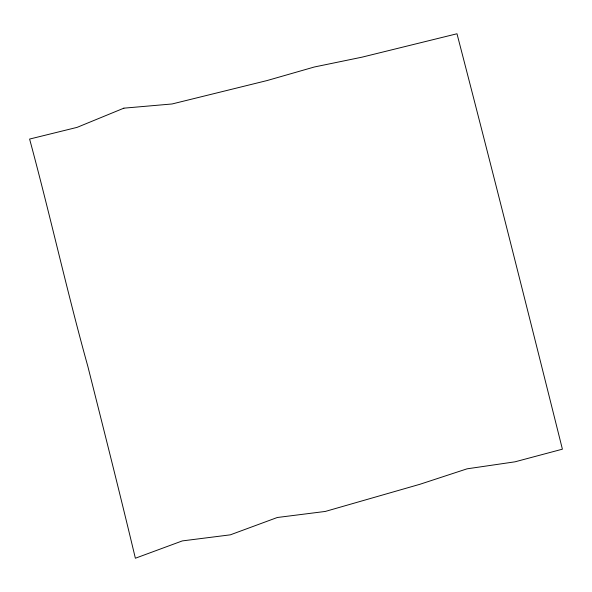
<?xml version="1.0" encoding="UTF-8"?>
<svg xmlns="http://www.w3.org/2000/svg" width="592" height="592" viewBox="0 0 592 592"><rect width="100%" height="100%" fill="white"/><g stroke="black" fill="none" stroke-linecap="round" stroke-linejoin="round"><path stroke-width="0.89" d="M123.869 108.166L77.086 127.369L29.6 139.068C50.031 214.563 66.852 290.961 87.823 366.315C103.926 430.229 120.072 494.12 135.368 558.234L182.321 540.91L230.34 534.835L277.293 517.504L325.319 511.436L419.935 484.278L467.073 468.827L515.003 461.819L562.4 449.18C527.775 310.585 492.884 172.043 456.987 33.766L362.015 57.165L314.352 66.992L267.036 80.564L172.065 103.97L123.869 108.166"/></g></svg>
